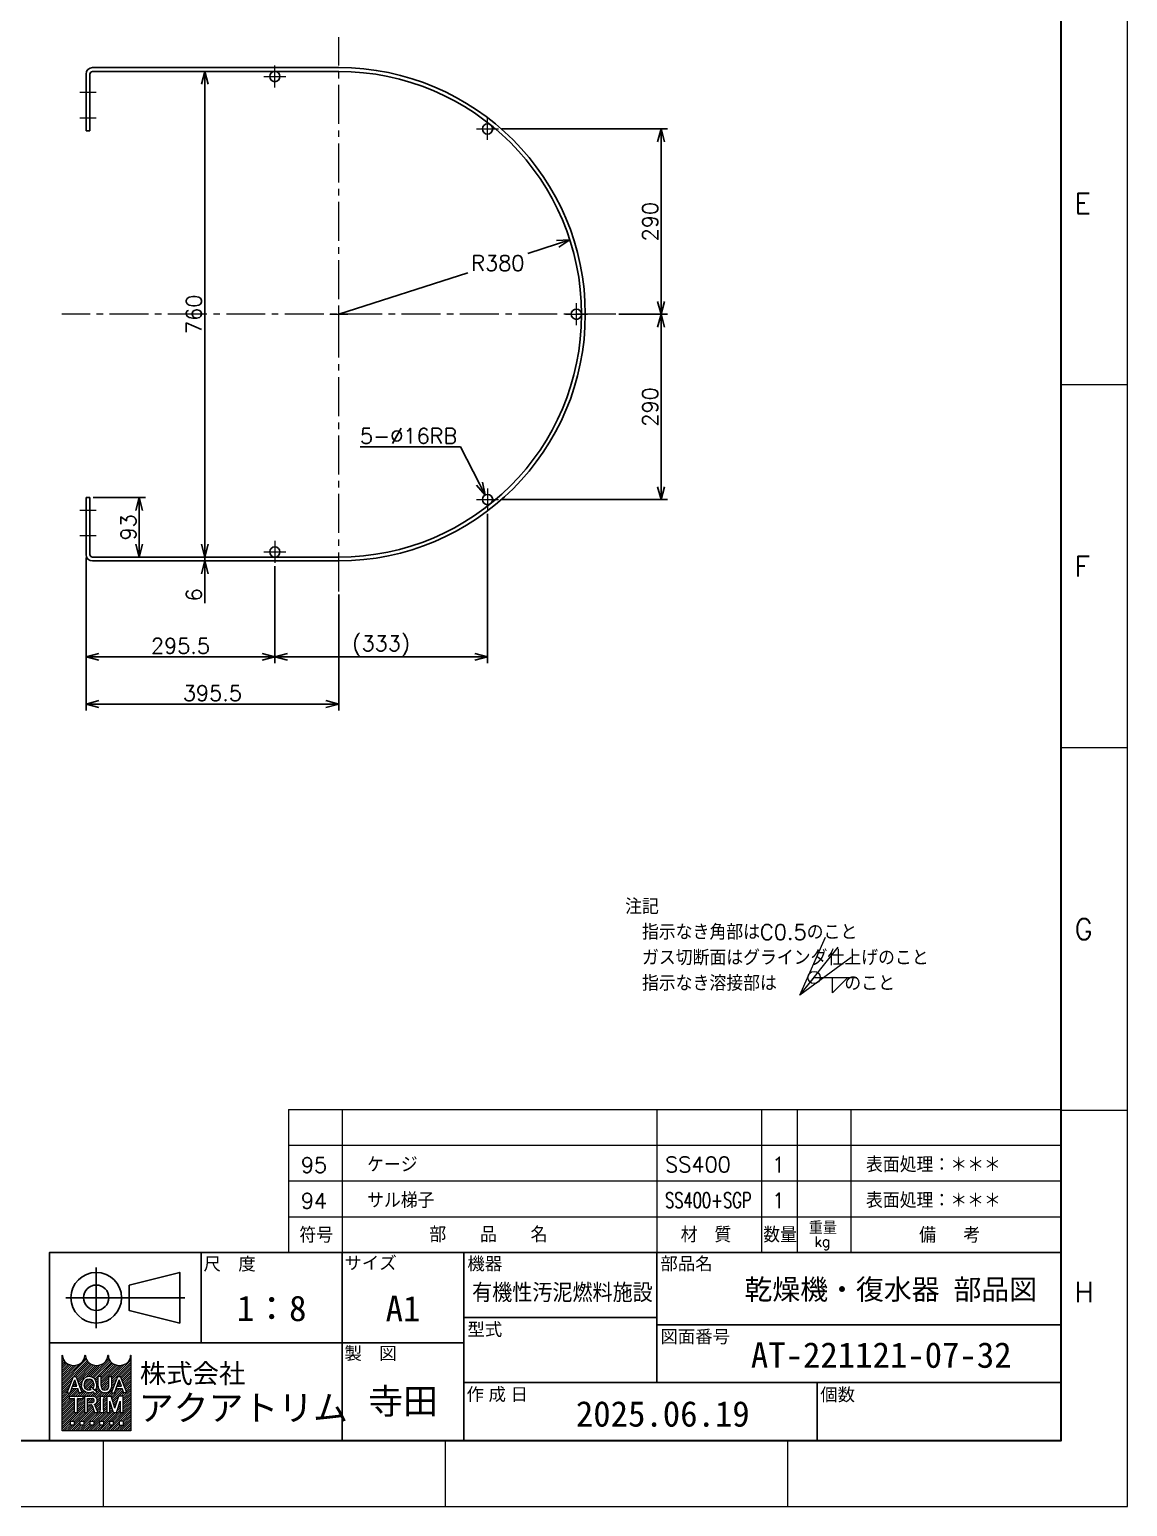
# Model space of a CAD drawing. Header units: millimetres. Extents: x 0 to 6626, y -38 to 4663.
# Drawn here: x 4907 to 6626, y 0 to 2311 of the extents above; entities that cross this region are included whole.
import ezdxf
from ezdxf.enums import TextEntityAlignment as Align

# ---------------------------------------------------------------- set-up
doc = ezdxf.new("R2010")
doc.units = ezdxf.units.MM
doc.header["$LTSCALE"] = 3.2
doc.header["$PDMODE"] = 99
doc.header["$PDSIZE"] = 1
doc.linetypes.add('CENTER2', pattern=[28.574999999999996, 19.05, -3.174999999999999, 3.174999999999999, -3.174999999999999])
for name, color, linetype, lineweight in [('05_CENTER', 4, 'CENTER2', 13), ('07_TEXT', 3, 'Continuous', 13), ('08_DIM', 3, 'Continuous', 13), ('90_FRAME', 5, 'Continuous', 35)]:
    doc.layers.add(name, color=color, linetype=linetype, lineweight=lineweight)
doc.layers.add('10_DRAFT', color=8, linetype='Continuous', lineweight=0, plot=False)
doc.layers.add('91_BLANK', color=5, linetype='Continuous', lineweight=0, plot=False)
doc.styles.add('KSS_TXT', font='txt.shx', dxfattribs={"bigfont": 'extfont2.shx'})
doc.styles.add('MS_G', font='MS Gothic.ttf')
doc.styles.get("Standard").update_dxf_attribs({"font": 'txt.shx', "bigfont": 'extfont2.shx'})
doc.styles.add('表題用', font='MS PGothic.ttf')
doc.dimstyles.new('KSS_DIM', dxfattribs={"dimscale": 8, "dimtxt": 3, "dimasz": 2.5, "dimexe": 1.25, "dimexo": 0.625, "dimtad": 1, "dimdsep": 46, "dimtxsty": 'KSS_TXT', "dimblk": 'OPEN30', "dimcen": 0, "dimazin": 2, "dimtfac": 0.75, "dimtmove": 0, "dimatfit": 3, "dimldrblk": 'OPEN30', "dimfxl": 1.25, "dimtolj": 1, "dimarcsym": 0})
doc.dimstyles.new('KSS_DIM$3', dxfattribs={"dimscale": 8, "dimtxt": 3, "dimasz": 2.5, "dimexe": 1.25, "dimexo": 0.625, "dimtad": 1, "dimtih": 1, "dimtoh": 1, "dimdsep": 46, "dimtxsty": 'KSS_TXT', "dimblk": 'OPEN30', "dimcen": 0, "dimazin": 2, "dimtfac": 0.75, "dimtofl": 0, "dimtmove": 0, "dimatfit": 3, "dimldrblk": 'OPEN30', "dimfxl": 1.25, "dimtolj": 1, "dimarcsym": 0})
doc.dimstyles.new('KSS_DIM$4', dxfattribs={"dimscale": 8, "dimtxt": 3, "dimasz": 2.5, "dimexe": 1.25, "dimexo": 0.625, "dimtad": 1, "dimtih": 1, "dimtoh": 1, "dimdsep": 46, "dimtxsty": 'KSS_TXT', "dimblk": 'OPEN30', "dimcen": 0, "dimse1": 1, "dimazin": 2, "dimtfac": 0.75, "dimtofl": 0, "dimtmove": 0, "dimatfit": 3, "dimldrblk": 'OPEN30', "dimfxl": 1.25, "dimtolj": 1, "dimarcsym": 0})

# ---------------------------------------------------------------- blocks, each defined once
blk = doc.blocks.new('Weld-line')
blk.add_line((0, 0), (1, 0))
blk = doc.blocks.new('Weld10-s5')
blk.add_circle((0, 0), 2)
blk = doc.blocks.new('Weld10-a1')
for p, q in [((5, 0), (0, 5)), ((0, 5), (0, 0)), ((0, 0), (5, 0))]:
    blk.add_line(p, q)
at = {"width": 0.9}
blk.add_attdef('S', text='', height=2.799999999999999, dxfattribs=at).set_placement((-2, 1), align=Align.RIGHT)
blk.add_attdef('L', (8, 1), '', height=2.799999999999999, dxfattribs=at)
blk = doc.blocks.new('_Open30')
at = {"color": 0, "linetype": 'ByBlock', "lineweight": -2}
for p, q in [((-1, 0.26794919), (0, 0)), ((0, 0), (-1, -0.26794919)), ((0, 0), (-1, 0))]:
    blk.add_line(p, q, dxfattribs=at)
blk = doc.blocks.new('*D173')
at = {"layer": '08_DIM', "color": 0, "lineweight": -2, "transparency": 16777216}
for p, q in [((5006.347123307996, 1578.807057914247), (5088.46296982552, 1578.807057914247)), ((5078.462969825519, 1505.807057913381), (5078.462969825519, 1558.807057914247)), ((5010.347123307997, 1485.807057913381), (5088.46296982552, 1485.807057913381))]:
    blk.add_line(p, q, dxfattribs=at)
at = {"layer": 'Defpoints', "color": 0, "transparency": 16777216}
for p in [(5001.347123307996, 1578.807057914247), (5078.462969825519, 1578.807057914247), (5005.347123307996, 1485.807057913381)]:
    blk.add_point(p, dxfattribs=at)
at = {"layer": '08_DIM', "color": 0, "lineweight": -2, "transparency": 16777216, "xscale": 20, "yscale": 20, "zscale": 20}
for p, rotation in [((5078.462969825519, 1578.807057914247), 90), ((5078.462969825519, 1485.807057913381), 270)]:
    blk.add_blockref('_Open30', p, dxfattribs=dict(at, rotation=rotation))
at = {"layer": '08_DIM', "color": 0, "transparency": 16777216, "insert": (5061.46296982552, 1532.307057913815), "char_height": 24, "attachment_point": 5, "rotation": 90, "style": 'KSS_TXT'}
blk.add_mtext('\\A1;93', dxfattribs=at)
blk = doc.blocks.new('*D174')
at = {"layer": '08_DIM', "color": 0, "lineweight": -2, "transparency": 16777216}
for p, q in [((5181.178336367779, 1505.807057913381), (5181.178336367779, 1525.807057913381)), ((5193.097038122998, 1485.807057913381), (5171.178336367779, 1485.807057913381)), ((5193.097038123231, 1479.807057913381), (5171.178336367779, 1479.807057913381)), ((5181.178336367779, 1485.807057913381), (5181.178336367779, 1479.807057913381)), ((5181.178336367779, 1459.807057913381), (5181.178336367779, 1413.807057913381))]:
    blk.add_line(p, q, dxfattribs=at)
at = {"layer": 'Defpoints', "color": 0, "transparency": 16777216}
for p in [(5181.178336367779, 1479.807057913381), (5198.097038122998, 1485.807057913381), (5198.097038123231, 1479.807057913381)]:
    blk.add_point(p, dxfattribs=at)
at = {"layer": '08_DIM', "color": 0, "lineweight": -2, "transparency": 16777216, "xscale": 20, "yscale": 20, "zscale": 20}
for p, rotation in [((5181.178336367779, 1485.807057913381), 270), ((5181.178336367779, 1479.807057913381), 90)]:
    blk.add_blockref('_Open30', p, dxfattribs=dict(at, rotation=rotation))
at = {"layer": '08_DIM', "color": 0, "transparency": 16777216, "insert": (5164.178336367779, 1426.807057913382), "char_height": 24, "attachment_point": 5, "rotation": 90, "style": 'KSS_TXT'}
blk.add_mtext('\\A1;6', dxfattribs=at)
blk = doc.blocks.new('*D175')
at = {"layer": '08_DIM', "color": 0, "lineweight": -2, "transparency": 16777216}
for p, q in [((5193.097038122998, 2245.807057910028), (5171.178336367779, 2245.807057910028)), ((5181.178336367779, 2225.807057910028), (5181.178336367778, 1505.807057908274)), ((5193.097038122998, 1485.807057908274), (5171.178336367778, 1485.807057908274))]:
    blk.add_line(p, q, dxfattribs=at)
at = {"layer": 'Defpoints', "color": 0, "transparency": 16777216}
for p in [(5198.097038122998, 2245.807057910028), (5181.178336367778, 1485.807057908274), (5198.097038122998, 1485.807057908274)]:
    blk.add_point(p, dxfattribs=at)
at = {"layer": '08_DIM', "color": 0, "lineweight": -2, "transparency": 16777216, "xscale": 20, "yscale": 20, "zscale": 20}
for p, rotation in [((5181.178336367779, 2245.807057910028), 90), ((5181.178336367778, 1485.807057908274), 270)]:
    blk.add_blockref('_Open30', p, dxfattribs=dict(at, rotation=rotation))
at = {"layer": '08_DIM', "color": 0, "transparency": 16777216, "insert": (5164.178336367778, 1865.807057909152), "char_height": 24, "attachment_point": 5, "rotation": 90, "style": 'KSS_TXT'}
blk.add_mtext('\\A1;760', dxfattribs=at)
blk = doc.blocks.new('*D176')
at = {"layer": '08_DIM', "color": 0, "lineweight": -2, "transparency": 16777216}
for p, q in [((4995.347123308462, 1484.807057913381), (4995.347123308462, 1319.80116197511)), ((5290.846952937912, 1471.56836140696), (5290.846952937912, 1319.80116197511)), ((5270.846952937913, 1329.80116197511), (5015.347123308462, 1329.80116197511))]:
    blk.add_line(p, q, dxfattribs=at)
at = {"layer": 'Defpoints', "color": 0, "transparency": 16777216}
for p in [(4995.347123308462, 1489.807057913381), (5290.846952937912, 1476.56836140696), (4995.347123308462, 1329.80116197511)]:
    blk.add_point(p, dxfattribs=at)
at = {"layer": '08_DIM', "color": 0, "lineweight": -2, "transparency": 16777216, "xscale": 20, "yscale": 20, "zscale": 20, "rotation": 180}
blk.add_blockref('_Open30', (4995.347123308462, 1329.80116197511), dxfattribs=at)
at = {"layer": '08_DIM', "color": 0, "lineweight": -2, "transparency": 16777216, "xscale": 20, "yscale": 20, "zscale": 20}
blk.add_blockref('_Open30', (5290.846952937912, 1329.80116197511), dxfattribs=at)
at = {"layer": '08_DIM', "color": 0, "transparency": 16777216, "insert": (5143.097038123187, 1346.801161975111), "char_height": 24, "attachment_point": 5, "style": 'KSS_TXT'}
blk.add_mtext('\\A1;295.5', dxfattribs=at)
blk = doc.blocks.new('*D177')
at = {"layer": '08_DIM', "color": 0, "lineweight": -2, "transparency": 16777216}
for p, q in [((5623.836223078355, 1553.568361405323), (5623.836223078355, 1319.80116197511)), ((5290.846952937912, 1471.56836140696), (5290.846952937912, 1319.80116197511)), ((5310.846952937913, 1329.80116197511), (5603.836223078355, 1329.80116197511))]:
    blk.add_line(p, q, dxfattribs=at)
at = {"layer": 'Defpoints', "color": 0, "transparency": 16777216}
for p in [(5623.836223078355, 1558.568361405322), (5290.846952937912, 1476.56836140696), (5623.836223078355, 1329.80116197511)]:
    blk.add_point(p, dxfattribs=at)
at = {"layer": '08_DIM', "color": 0, "lineweight": -2, "transparency": 16777216, "xscale": 20, "yscale": 20, "zscale": 20, "rotation": 180}
blk.add_blockref('_Open30', (5290.846952937912, 1329.80116197511), dxfattribs=at)
at = {"layer": '08_DIM', "color": 0, "lineweight": -2, "transparency": 16777216, "xscale": 20, "yscale": 20, "zscale": 20}
blk.add_blockref('_Open30', (5623.836223078355, 1329.80116197511), dxfattribs=at)
at = {"layer": '08_DIM', "color": 0, "transparency": 16777216, "insert": (5457.341588008134, 1346.801161975111), "char_height": 24, "attachment_point": 5, "style": 'KSS_TXT'}
blk.add_mtext('\\A1;(333)', dxfattribs=at)
blk = doc.blocks.new('*D178')
at = {"layer": '08_DIM', "color": 0, "lineweight": -2, "transparency": 16777216}
for p, q in [((5646.074919587338, 2155.807057909104), (5905.440080885449, 2155.807057909104)), ((5895.440080885448, 1885.807057911705), (5895.440080885449, 2135.807057909104)), ((5829.46387450731, 1865.807057911705), (5905.440080885448, 1865.807057911705))]:
    blk.add_line(p, q, dxfattribs=at)
at = {"layer": 'Defpoints', "color": 0, "transparency": 16777216}
for p in [(5641.074919587338, 2155.807057909104), (5895.440080885449, 2155.807057909104), (5824.463874507309, 1865.807057911705)]:
    blk.add_point(p, dxfattribs=at)
at = {"layer": '08_DIM', "color": 0, "lineweight": -2, "transparency": 16777216, "xscale": 20, "yscale": 20, "zscale": 20}
for p, rotation in [((5895.440080885449, 2155.807057909104), 90), ((5895.440080885448, 1865.807057911705), 270)]:
    blk.add_blockref('_Open30', p, dxfattribs=dict(at, rotation=rotation))
at = {"layer": '08_DIM', "color": 0, "transparency": 16777216, "insert": (5878.440080885448, 2010.807057910406), "char_height": 24, "attachment_point": 5, "rotation": 90, "style": 'KSS_TXT'}
blk.add_mtext('\\A1;290', dxfattribs=at)
blk = doc.blocks.new('*D179')
at = {"layer": '08_DIM', "color": 0, "lineweight": -2, "transparency": 16777216}
for p, q in [((5829.46387450731, 1865.807057911705), (5905.440080885448, 1865.807057911705)), ((5895.440080885448, 1845.807057911705), (5895.440080885448, 1595.807057909104)), ((5646.074919585046, 1575.807057909104), (5905.440080885448, 1575.807057909104))]:
    blk.add_line(p, q, dxfattribs=at)
at = {"layer": 'Defpoints', "color": 0, "transparency": 16777216}
for p in [(5824.463874507309, 1865.807057911705), (5641.074919585046, 1575.807057909104), (5895.440080885448, 1575.807057909104)]:
    blk.add_point(p, dxfattribs=at)
at = {"layer": '08_DIM', "color": 0, "lineweight": -2, "transparency": 16777216, "xscale": 20, "yscale": 20, "zscale": 20}
for p, rotation in [((5895.440080885448, 1865.807057911705), 90), ((5895.440080885448, 1575.807057909104), 270)]:
    blk.add_blockref('_Open30', p, dxfattribs=dict(at, rotation=rotation))
at = {"layer": '08_DIM', "color": 0, "transparency": 16777216, "insert": (5878.440080885448, 1720.807057910405), "char_height": 24, "attachment_point": 5, "rotation": 90, "style": 'KSS_TXT'}
blk.add_mtext('\\A1;290', dxfattribs=at)
blk = doc.blocks.new('*D180')
at = {"layer": '08_DIM', "color": 0, "lineweight": -2, "transparency": 16777216}
for p, q in [((4995.347123308462, 1484.807057908282), (4995.347123308462, 1245.803705233073)), ((5390.846952935294, 1427.190136339224), (5390.846952935294, 1245.803705233073)), ((5370.846952935295, 1255.803705233073), (5015.347123308462, 1255.803705233073))]:
    blk.add_line(p, q, dxfattribs=at)
at = {"layer": 'Defpoints', "color": 0, "transparency": 16777216}
for p in [(4995.347123308462, 1489.807057908282), (5390.846952935294, 1432.190136339224), (4995.347123308462, 1255.803705233073)]:
    blk.add_point(p, dxfattribs=at)
at = {"layer": '08_DIM', "color": 0, "lineweight": -2, "transparency": 16777216, "xscale": 20, "yscale": 20, "zscale": 20, "rotation": 180}
blk.add_blockref('_Open30', (4995.347123308462, 1255.803705233073), dxfattribs=at)
at = {"layer": '08_DIM', "color": 0, "lineweight": -2, "transparency": 16777216, "xscale": 20, "yscale": 20, "zscale": 20}
blk.add_blockref('_Open30', (5390.846952935294, 1255.803705233073), dxfattribs=at)
at = {"layer": '08_DIM', "color": 0, "transparency": 16777216, "insert": (5193.097038121878, 1272.803705233073), "char_height": 24, "attachment_point": 5, "style": 'KSS_TXT'}
blk.add_mtext('\\A1;395.5', dxfattribs=at)
blk = doc.blocks.new('*D181')
at = {"layer": '08_DIM', "color": 0, "lineweight": -2, "transparency": 16777216}
for p, q in [((5733.550014312842, 1976.055013556889), (5686.974876381494, 1961.071739931314)), ((5390.846952938012, 1865.807057910032), (5592.974876381495, 1930.831835481001))]:
    blk.add_line(p, q, dxfattribs=at)
at = {"layer": 'Defpoints', "color": 0, "transparency": 16777216}
for p in [(5752.589073278111, 1982.179899981715), (5390.846952938012, 1865.807057910032)]:
    blk.add_point(p, dxfattribs=at)
at = {"layer": '08_DIM', "color": 0, "lineweight": -2, "transparency": 16777216, "xscale": 20, "yscale": 20, "zscale": 20, "rotation": 17.83304091852981}
blk.add_blockref('_Open30', (5752.589073278111, 1982.179899981715), dxfattribs=at)
at = {"layer": '08_DIM', "color": 0, "transparency": 16777216, "insert": (5639.974876381495, 1945.951787706158), "char_height": 24, "attachment_point": 5, "style": 'KSS_TXT'}
blk.add_mtext('\\A1;R380', dxfattribs=at)
blk = doc.blocks.new('*D182')
at = {"layer": '08_DIM', "color": 0, "lineweight": -2, "transparency": 16777216}
for p, q in [((5424.270268172153, 1658.392054901478), (5581.270268172152, 1658.392054901479)), ((5581.270268172152, 1658.392054901479), (5611.008159083137, 1600.69562504874))]:
    blk.add_line(p, q, dxfattribs=at)
at = {"layer": 'Defpoints', "color": 0, "transparency": 16777216}
for p in [(5620.171061936915, 1582.918077093743), (5627.501384219939, 1568.696038729746)]:
    blk.add_point(p, dxfattribs=at)
at = {"layer": '08_DIM', "color": 0, "lineweight": -2, "transparency": 16777216, "xscale": 20, "yscale": 20, "zscale": 20, "rotation": 297.2674815712608}
blk.add_blockref('_Open30', (5620.171061936915, 1582.918077093743), dxfattribs=at)
at = {"layer": '08_DIM', "color": 0, "transparency": 16777216, "insert": (5500.270268172153, 1675.392054901479), "char_height": 24, "attachment_point": 5, "style": 'KSS_TXT'}
blk.add_mtext('\\A1;5-%%C16RB', dxfattribs=at)
blk = doc.blocks.new('Jis_w20130906110600')
blk.add_blockref('Weld10-s5', (0, 0))
at = {"xscale": -1, "rotation": 180}
blk.add_blockref('Weld10-a1', (6, 0), dxfattribs=at)
at = {"layer": '08_DIM', "xscale": 14, "yscale": 14, "zscale": 14}
blk.add_blockref('Weld-line', (0, 0), dxfattribs=at)
at = {"style": 'KSS_TXT', "flags": 1}
blk.add_attdef('JISINFO', (0, 0), '', height=3, dxfattribs=at)
at = {"layer": '08_DIM'}
blk.add_leader([(-4.630805428080293, -5.765361229938434), (0, 0)], dimstyle='KSS_DIM', dxfattribs=at)

msp = doc.modelspace()

# ---------------------------------------------------------------- hatches: boundary and pattern name
at = {"layer": '90_FRAME', "lineweight": 5}
h = msp.add_hatch(dxfattribs=at)
h.set_pattern_fill('_USER', color=4, scale=2.399999999999999, angle=45, pattern_type=0)
h.set_pattern_definition([(45, (5.6653673255e-06, 7.887267657e-07), (-1.697056274847713, 1.697056274847714), [])])
edge = h.paths.add_edge_path()
edge.add_arc((5065.568023936254, 236.0886059649408), 0.5123178719979303, 90, 180)
edge.add_ellipse((5047.636898416326, 236.0886059649408), major_axis=(-17.41880764792963, 0), ratio=0.8823529411764706, start_angle=360, end_angle=540, ccw=False)
edge.add_arc((5029.705772896399, 236.0886059649408), 0.5123178719979303, 3.187317984128254, 180.000000000026)
edge.add_ellipse((5011.77464737647, 236.0886059649408), major_axis=(-17.41880764792963, 0), ratio=0.8823529411764706, start_angle=360, end_angle=540, ccw=False)
edge.add_arc((4993.843521856542, 236.0886059649408), 0.5123178719979303, 3.187317984128254, 180)
edge.add_ellipse((4975.912396336614, 236.0886059649408), major_axis=(-17.41880764792963, 0), ratio=0.8823529411764706, start_angle=360, end_angle=540, ccw=False)
edge.add_arc((4957.981270816685, 236.0886059649408), 0.5123178719979304, 3.187317984128254, 90)
edge.add_line((4957.981270816685, 236.6009238369431), (4957.981270816685, 118.2554954054201))
edge.add_line((4957.981270816685, 118.2554954054164), (5065.568023936251, 118.2554954054164))
edge.add_line((5065.568023936254, 118.2554954054164), (5065.568023936254, 236.6009238369358))
h.paths.add_polyline_path([(4975.329758351456, 203.395439937957), (4979.577493098003, 203.395439937957), (4989.236936780681, 177.9025026273364), (4989.236936780681, 177.7795463380596), (4984.638262630498, 177.7795463380596), (4982.233537664054, 184.5327951768802), (4972.776177359802, 184.5327951768802), (4974.16263229621, 188.4264110040628), (4980.847082727653, 188.4264110040628), (4977.45362572473, 197.9563405737342), (4970.268988818969, 177.7795463380596), (4965.670314668779, 177.7795463380596), (4965.670314668779, 177.9025026273364)], flags=16)
edge = h.paths.add_edge_path(flags=16)
edge.add_ellipse((4999.92767778557, 192.1244467540007), major_axis=(-11.7833110559524, 0), ratio=0.9565217391304345, start_angle=180, end_angle=360, ccw=False)
edge.add_line((5011.710988841521, 192.1244467540007), (5011.710988841521, 189.0505395220123))
edge.add_ellipse((4999.92767778557, 189.0505395220123), major_axis=(-11.7833110559524, 0), ratio=0.9565217391304345, start_angle=143.332649630321, end_angle=180, ccw=False)
edge.add_line((5009.226364884291, 182.1277510067073), (5005.924914925562, 184.8481826137565))
edge.add_ellipse((4999.92767778557, 189.3519775372431), major_axis=(7.513582375167919, 0), ratio=0.9950358206786509, start_angle=-36.90575420383822, end_angle=0)
edge.add_line((5007.441250728551, 189.3516873027536), (5007.441250728551, 191.8230087387699))
edge.add_ellipse((4999.92767778557, 191.8230087387699), major_axis=(7.51357294298162, 0), ratio=0.9947182625257321, start_angle=360, end_angle=540)
edge.add_line((4992.414104842588, 191.8230087387699), (4992.414104842588, 189.351714054507))
edge.add_ellipse((4999.92767778557, 189.3519775372431), major_axis=(7.513582375167919, 0), ratio=0.9950358206786509, start_angle=-180, end_angle=-65.65102224368972)
edge.add_line((5003.012697294987, 182.5349599892895), (5000.920788286336, 184.5708883643699))
edge.add_line((5000.920788286332, 184.5708883643663), (5003.190078667561, 186.9805587053622))
edge.add_line((5003.190078667561, 186.9805587053658), (5012.678526539329, 179.1619717769379))
edge.add_line((5012.678526539326, 179.1619717769342), (5009.713474405383, 176.013499353229))
edge.add_line((5009.713474405391, 176.0134993532326), (5006.151571724257, 179.4800835630583))
edge.add_ellipse((4999.92767778557, 189.0505395220123), major_axis=(-11.7833110559524, 0), ratio=0.9565217391304345, start_angle=0, end_angle=123.03690204376659, ccw=False)
edge.add_line((4988.144366729618, 189.0505395220123), (4988.144366729618, 192.1244467540007))
h.paths.add_polyline_path([(4989.998866354405, 172.6563676180801), (4989.998866354405, 169.070142514093), (4982.314098274436, 169.070142514093, 0.4142135623730951), (4981.801780402435, 168.5578246420943), (4981.801780402435, 147.0404740181827), (4977.190919554456, 147.0404740181827), (4977.190919554456, 168.5578246420943, 0.4142135623730951), (4976.678601682461, 169.070142514093), (4968.993833602493, 169.070142514093), (4968.993833602493, 172.6563676180801)], flags=16)
edge = h.paths.add_edge_path(flags=16)
edge.add_line((4992.918994985665, 172.6563676180801), (5004.702306041616, 172.6563676180801))
edge.add_ellipse((5004.702306041609, 165.9178919306785), major_axis=(-8.269891751758061, 1.5e-15), ratio=0.8148203011203055, start_angle=115.67070175402901, end_angle=270, ccw=False)
edge.add_arc((5005.970515313194, 156.7857807341995), 3.349636067421784, 22.272952259934925, 58.5531130129101, ccw=False)
edge.add_line((5009.070230833042, 158.0553576244081), (5013.484515665364, 147.2454011669822))
edge.add_line((5013.484515665368, 147.2454011669822), (5013.484515665368, 147.0404740181827))
edge.add_line((5013.484515665368, 147.0404740181827), (5008.51503230699, 147.0404740181827))
edge.add_line((5008.51503230699, 147.0404740181827), (5004.61530183233, 157.895436968726))
edge.add_arc((5002.714291190713, 157.1301447552894), 2.04927148799174, 21.92829786654814, 90)
edge.add_line((5002.714291190713, 159.1794162432768), (4997.68355119524, 159.1794162432768))
edge.add_line((4997.683551195237, 159.1794162432768), (4997.683551195237, 162.7656413472639))
edge.add_line((4997.683551195237, 162.7656413472639), (5005.317087488005, 162.7656413472639))
edge.add_arc((5005.20717057889, 165.9178919306785), 3.154166366497844, 271.9970571044072, 448.0029428955928)
edge.add_line((5005.317087488015, 169.070142514093), (4997.529855833646, 169.070142514093))
edge.add_line((4997.529855833643, 169.070142514093), (4997.529855833643, 147.0404740181827))
edge.add_line((4997.529855833643, 147.0404740181827), (4992.918994985662, 147.0404740181827))
edge.add_line((4992.918994985665, 147.0404740181827), (4992.918994985665, 172.6563676180801))
h.paths.add_polyline_path([(5014.07923152067, 203.395439937957), (5018.690092368654, 203.395439937957), (5018.690092368654, 189.0505395220123, 0.175030561155744), (5020.724131642578, 183.1794622008844, 0.2571496110314638), (5028.951682022684, 183.1794622008844, 0.1750305611562702), (5030.985721296601, 189.0505395220305), (5030.985721296601, 203.395439937957), (5035.596582144585, 203.395439937957), (5035.596582144585, 188.1237443572743, -0.3793912406243967), (5025.606383640624, 177.7795463380596), (5024.069430024624, 177.7795463380596, -0.3793912406243716), (5014.07923152067, 188.1237443572743)], flags=16)
h.paths.add_polyline_path([(5017.36966757311, 172.6563676180801), (5023.005164165092, 172.6563676180801), (5023.005164165092, 169.070142514093, 0.4142135623730951), (5022.492846293097, 168.5578246420943), (5022.492846293097, 151.1390169941648, 0.4142135623730951), (5023.005164165092, 150.6266991221698), (5023.005164165092, 147.0404740181827), (5017.36966757311, 147.0404740181827), (5017.36966757311, 150.6266991221698, 0.4142135623730951), (5017.881985445113, 151.1390169941648), (5017.881985445113, 168.5578246420943, 0.4142135623730951), (5017.36966757311, 169.070142514093)], flags=16)
h.paths.add_polyline_path([(5027.621017262987, 172.6563676180801), (5034.311678292469, 172.6563676180801), (5040.428964062935, 154.0519485923566), (5046.546249833401, 172.6563676180801), (5053.24115667102, 172.6563676180801), (5053.24115667102, 147.0404740181827), (5048.630295823044, 147.0404740181827), (5048.630295823044, 164.9715995381109), (5042.734394486927, 147.0404740181827), (5038.12353363895, 147.0404740181827), (5032.227632302826, 164.9715995381109), (5032.23187811097, 147.0404740181827), (5027.621017262987, 147.0404740181827)], flags=16)
h.paths.add_polyline_path([(5044.996437398935, 203.395439937957), (5049.244172145481, 203.395439937957), (5058.903615828159, 177.9025026273364), (5058.903615828159, 177.7795463380596), (5054.304941677968, 177.7795463380596), (5051.900216711532, 184.5327951768802), (5042.44285640728, 184.5327951768802), (5043.829311343681, 188.4264110040628), (5050.513761775131, 188.4264110040628), (5047.120304772207, 197.9563405737342), (5039.93566786644, 177.7795463380596), (5035.336993716249, 177.7795463380596), (5035.336993716249, 177.9025026273364)], flags=16)
h.paths.add_polyline_path([(4970.276899744639, 133.6250315653549), (4976.424714208609, 133.6250315653549), (4976.424714208609, 127.4772171013817), (4970.276899744639, 127.4772171013817)], flags=16)
h.paths.add_polyline_path([(4985.646435904578, 133.6250315653549), (4991.794250368547, 133.6250315653549), (4991.794250368547, 127.4772171013817), (4985.646435904578, 127.4772171013817)], flags=16)
h.paths.add_polyline_path([(5001.015972064516, 133.6250315653549), (5007.163786528486, 133.6250315653549), (5007.163786528486, 127.4772171013817), (5001.015972064516, 127.4772171013817)], flags=16)
h.paths.add_polyline_path([(5016.385508224455, 133.6250315653549), (5022.533322688424, 133.6250315653549), (5022.533322688424, 127.4772171013817), (5016.385508224455, 127.4772171013817)], flags=16)
h.paths.add_polyline_path([(5031.755044384393, 133.6250315653549), (5037.902858848362, 133.6250315653549), (5037.902858848362, 127.4772171013817), (5031.755044384393, 127.4772171013817)], flags=16)
h.paths.add_polyline_path([(5047.124580544331, 133.6250315653549), (5053.272395008301, 133.6250315653549), (5053.272395008301, 127.4772171013817), (5047.124580544331, 127.4772171013817)], flags=16)

# ---------------------------------------------------------------- linework, layer by layer
for p, q in [((5390.846952938, 2251.807057910028), (5005.347123308462, 2251.807057910028)), ((5390.846952938, 2245.807057910028), (5005.347123307996, 2245.807057910028)), ((4995.347123308462, 2241.807057910028), (4995.347123308462, 2152.807057909162)), ((5001.347123307996, 2152.807057909162), (5001.347123307996, 2241.807057910028)), ((4995.347123308462, 2152.807057909162), (5001.347123307996, 2152.807057909162)), ((4995.347123308462, 1489.807057908282), (4995.347123308462, 1578.807057909148)), ((4995.347123308462, 1578.807057909148), (5001.347123307996, 1578.807057909148)), ((5001.347123307996, 1578.807057909148), (5001.347123307996, 1489.807057908274)), ((5390.846952938, 1485.807057908274), (5005.347123307996, 1485.807057908274)), ((5390.846952938, 1479.807057908281), (5005.347123308462, 1479.807057908281))]:
    msp.add_line(p, q)
for centre in [(5290.846952937986, 2237.807057910028), (5623.836223078427, 2155.807057911665), (5762.846952938, 1865.807057911607), (5623.836223076136, 1575.807057906543), (5290.846952937986, 1493.807057908216)]:
    msp.add_circle(centre, 8)
for centre, radius, start, end in [((5005.347123308462, 2241.807057910028), 10, 90, 180), ((5005.347123307996, 2241.807057910028), 4, 90, 180), ((5390.846952938, 1865.807057910028), 386, 270, 90), ((5390.846952938, 1865.807057910028), 380.0000000000017, 270, 90), ((5005.347123308462, 1489.807057908282), 10, 180, 270), ((5005.347123307996, 1489.807057908274), 4, 180, 270)]:
    msp.add_arc(centre, radius, start, end)
at = {"layer": '05_CENTER'}
for p, q in [((5390.846952935294, 1432.190136339224), (5390.846952935294, 2299.423979484185)), ((5290.846952937912, 2220.568361398484), (5290.846952937912, 2255.04575441645)), ((5273.608256428929, 2237.807057907467), (5308.085649446895, 2237.807057907467)), ((5011.226721812263, 2212.807057908297), (4985.558118349529, 2212.807057908297)), ((5011.226721812263, 2172.807057908296), (4985.558118349529, 2172.807057908296)), ((5623.836223078355, 2138.568361400121), (5623.836223078355, 2173.045754418087)), ((5606.597526569372, 2155.807057909104), (5641.074919587338, 2155.807057909104)), ((5762.846952937927, 1848.568361400063), (5762.846952937927, 1883.045754418029)), ((5824.463874507309, 1865.807057911705), (4957.23003136235, 1865.807057911705)), ((5745.608256428944, 1865.807057909046), (5780.08564944691, 1865.807057909046)), ((5606.597526567081, 1575.807057909104), (5641.074919585046, 1575.807057909104)), ((5623.836223076063, 1593.045754418087), (5623.836223076063, 1558.568361400121)), ((5011.226721812263, 1558.807057910006), (4985.558118349529, 1558.807057910006)), ((5011.226721812263, 1518.807057910006), (4985.558118349529, 1518.807057910006)), ((5290.846952937905, 1511.045754419767), (5290.846952937905, 1476.568361401802)), ((5273.608256428922, 1493.807057910785), (5308.085649446888, 1493.807057910785))]:
    msp.add_line(p, q, dxfattribs=at)
at = {"layer": '10_DRAFT'}
for p, q in [((5390.846952937927, 1851.821120144978), (5390.846952937927, 1879.792995673273)), ((5376.861015173838, 1865.807057909126), (5404.832890702134, 1865.807057909126))]:
    msp.add_line(p, q, dxfattribs=at)
at = {"layer": '90_FRAME', "color": 4, "lineweight": 13}
for p, q in [((6625.606879196374, 1755.469644898805), (6521.911450625367, 1755.469644898805)), ((6625.606879196374, 1187.491893901101), (6521.911450625367, 1187.491893901101)), ((5312.139986346002, 621.4032430299383), (6521.911404412901, 621.4032430299383)), ((5312.14003255847, 621.4032430299383), (5312.140032558468, 397.4032490469316)), ((5396.140022058482, 621.4032430299383), (5396.140022058482, 397.4032490469315)), ((5888.863798080709, 621.4032430299383), (5888.863798080709, 397.4032490469315)), ((6052.416707996563, 621.4032430299383), (6052.416707996592, 397.4032490469315)), ((6108.416700996565, 621.4032430299383), (6108.416700996598, 397.4032490469315)), ((6192.416690496584, 621.4032430299383), (6192.416690496584, 397.4032490469315)), ((6625.606879196374, 619.5141429033982), (6521.911450625367, 619.5141429033982)), ((5312.139986346002, 565.4032400396696), (6521.911404412901, 565.4032400396696)), ((5312.139986346002, 509.4032430299382), (6521.911404412901, 509.4032430299382)), ((5312.139986346002, 453.4032430299382), (6521.911404412901, 453.4032430299382)), ((5022.741056342433, -1.126752522e-07), (5022.741056342433, 103.2318204766914)), ((5558.208296340275, -1.126752522e-07), (5558.208296340275, 103.2318204766914)), ((6093.675536338114, -1.126752522e-07), (6093.675536338114, 103.2318204766914))]:
    msp.add_line(p, q, dxfattribs=at)
at = {"layer": '90_FRAME', "color": 0, "lineweight": 25}
for p, q in [((5175.511450630801, 255.9746776189265), (5175.511450630801, 397.4032490469315)), ((5396.140022058482, 103.2318204766914), (5396.140022058482, 397.4032490469315)), ((5586.768593486165, 103.2318204766914), (5586.768593486165, 397.4032490469315)), ((5888.863798080709, 397.4032490469315), (5888.863798080709, 193.7461061906094)), ((5011.171450631467, 279.168963333125), (5011.171450631467, 374.2089633327403)), ((4963.651450631658, 326.6889633329254), (5149.771450630905, 326.6889633329254)), ((5586.768593486165, 295.5746776187723), (5888.863798080709, 295.5746776187723)), ((5888.863798080709, 284.2603919045275), (6521.911450625367, 284.2603919045275)), ((5586.768593486165, 255.9746776189265), (4937.911450631762, 255.9746776189265)), ((5586.768593486165, 193.7461061906094), (6521.911450625367, 193.7461061906094)), ((6139.854307769681, 193.7461061906094), (6139.854307769681, 103.2318204766914))]:
    msp.add_line(p, q, dxfattribs=at)
at = {"layer": '90_FRAME', "color": 7, "lineweight": 25}
msp.add_line((5312.140032558468, 397.4032490469314), (6521.911450625367, 397.4032490469315), dxfattribs=at)
at = {"layer": '90_FRAME', "color": 4, "lineweight": 5}
for p, q in [((4957.981270816685, 118.2554954054164), (4957.981270816685, 236.6009238369431)), ((5065.568023936254, 236.6009238369431), (5065.568023936254, 118.2554954054164)), ((4965.670314668779, 177.9025026273364), (4975.329758351456, 203.395439937957)), ((4970.268988818969, 177.7795463380596), (4977.45362572473, 197.9563405737342)), ((4972.776177359802, 184.5327951768802), (4974.16263229621, 188.4264110040628)), ((4974.16263229621, 188.4264110040628), (4980.847082727653, 188.4264110040628)), ((4975.329758351456, 203.395439937957), (4979.577493098003, 203.395439937957)), ((4980.847082727653, 188.4264110040628), (4977.45362572473, 197.9563405737342)), ((4989.236936780681, 177.9025026273364), (4979.577493098003, 203.395439937957)), ((4988.144366729618, 192.1244467540007), (4988.144366729618, 189.0505395220123)), ((4992.414104842588, 191.8230087387699), (4992.414104842588, 189.3638829531799)), ((5000.920788286332, 184.5708883643663), (5003.190078667561, 186.9805587053658)), ((5003.190078667561, 186.9805587053658), (5012.678526539326, 179.1619717769342)), ((5007.441250728551, 191.8230087387699), (5007.441250728551, 189.3638829531799)), ((5011.710988841521, 192.1244467540007), (5011.710988841521, 189.0505395220123)), ((5014.07923152067, 188.1237443572743), (5014.07923152067, 203.395439937957)), ((5018.690092368654, 203.395439937957), (5014.07923152067, 203.395439937957)), ((5018.690092368654, 189.0505395220123), (5018.690092368654, 203.395439937957)), ((5030.985721296601, 189.0505395220123), (5030.985721296601, 203.395439937957)), ((5030.985721296601, 203.395439937957), (5035.596582144585, 203.395439937957)), ((5035.336993716249, 177.9025026273364), (5044.996437398935, 203.395439937957)), ((5035.596582144585, 188.1237443572743), (5035.596582144585, 203.395439937957)), ((5039.93566786644, 177.7795463380596), (5047.120304772207, 197.9563405737342)), ((5042.44285640728, 184.5327951768802), (5043.829311343681, 188.4264110040628)), ((5043.829311343681, 188.4264110040628), (5050.513761775131, 188.4264110040628)), ((5044.996437398935, 203.395439937957), (5049.244172145481, 203.395439937957)), ((5050.513761775131, 188.4264110040628), (5047.120304772207, 197.9563405737342)), ((5058.903615828159, 177.9025026273364), (5049.244172145481, 203.395439937957)), ((4965.670314668779, 177.7795463380596), (4965.670314668779, 177.9025026273364)), ((4965.670314668779, 177.9025026273364), (4965.670314668779, 177.9025026273364)), ((4965.670314668779, 177.7795463380596), (4965.670314668779, 177.9025026273364)), ((4965.670314668779, 177.7795463380596), (4970.268988818969, 177.7795463380596)), ((4968.993833602493, 172.6563676180801), (4989.998866354405, 172.6563676180801)), ((4968.993833602493, 172.6563676180801), (4968.993833602493, 169.070142514093)), ((4968.993833602493, 169.070142514093), (4976.678601682461, 169.070142514093)), ((4972.776177359802, 184.5327951768802), (4982.233537664054, 184.5327951768802)), ((4977.190919554456, 147.0404740181827), (4977.190919554456, 168.5578246420943)), ((4981.801780402435, 147.0404740181827), (4981.801780402435, 168.5578246420943)), ((4984.638262630498, 177.7795463380596), (4982.233537664054, 184.5327951768802)), ((4982.314098274436, 169.070142514093), (4989.998866354405, 169.070142514093)), ((4989.236936780681, 177.7795463380596), (4984.638262630498, 177.7795463380596)), ((4989.236936780681, 177.7795463380596), (4989.236936780681, 177.9025026273364)), ((4989.998866354405, 172.6563676180801), (4989.998866354405, 169.070142514093)), ((4992.918994985665, 172.6563676180801), (4992.918994985665, 147.0404740181827)), ((4992.918994985665, 172.6563676180801), (5004.702306041609, 172.6563676180801)), ((4997.529855833643, 147.0404740181827), (4997.529855833643, 169.070142514093)), ((4997.529855833643, 169.070142514093), (5005.317087488015, 169.070142514093)), ((4997.683551195237, 159.1794162432768), (4997.683551195237, 162.7656413472639)), ((4997.683551195237, 162.7656413472639), (5005.317087488015, 162.7656413472639)), ((5000.920788286332, 184.5708883643663), (5003.012697294987, 182.5349599892895)), ((5005.924914925562, 184.8481826137565), (5009.226364884291, 182.1277510067073)), ((5006.151571724257, 179.4800835630583), (5009.713474405391, 176.0134993532326)), ((5009.713474405391, 176.0134993532326), (5012.678526539326, 179.1619717769342)), ((5017.36966757311, 172.6563676180801), (5023.005164165092, 172.6563676180801)), ((5017.36966757311, 172.6563676180801), (5017.36966757311, 169.070142514093)), ((5017.881985445113, 151.1390169941648), (5017.881985445113, 168.5578246420943)), ((5022.492846293097, 151.1390169941648), (5022.492846293097, 168.5578246420943)), ((5023.005164165092, 172.6563676180801), (5023.005164165092, 169.070142514093)), ((5025.606383640624, 177.7795463380596), (5024.069430024631, 177.7795463380596)), ((5027.621017262987, 172.6563676180801), (5027.621017262987, 147.0404740181827)), ((5027.621017262987, 172.6563676180801), (5034.311678292469, 172.6563676180801)), ((5032.23187811097, 147.0404740181827), (5032.227632302826, 164.9715995381109)), ((5038.12353363895, 147.0404740181827), (5032.227632302826, 164.9715995381109)), ((5040.428964062935, 154.0519485923566), (5034.311678292469, 172.6563676180801)), ((5035.336993716249, 177.7795463380596), (5035.336993716249, 177.9025026273364)), ((5035.336993716249, 177.9025026273364), (5035.336993716249, 177.9025026273364)), ((5035.336993716249, 177.7795463380596), (5035.336993716249, 177.9025026273364)), ((5035.336993716249, 177.7795463380596), (5039.93566786644, 177.7795463380596)), ((5040.428964062935, 154.0519485923566), (5046.546249833401, 172.6563676180801)), ((5042.44285640728, 184.5327951768802), (5051.900216711532, 184.5327951768802)), ((5042.734394486927, 147.0404740181827), (5048.630295823044, 164.9715995381109)), ((5053.24115667102, 172.6563676180801), (5046.546249833401, 172.6563676180801)), ((5048.630295823044, 164.9715995381109), (5048.630295823044, 147.0404740181827)), ((5054.304941677968, 177.7795463380596), (5051.900216711532, 184.5327951768802)), ((5053.24115667102, 147.0404740181827), (5053.24115667102, 172.6563676180801)), ((5058.903615828159, 177.7795463380596), (5054.304941677968, 177.7795463380596)), ((5058.903615828159, 177.7795463380596), (5058.903615828159, 177.9025026273364)), ((4977.190919554456, 147.0404740181827), (4981.801780402435, 147.0404740181827)), ((4992.918994985665, 147.0404740181827), (4997.529855833643, 147.0404740181827)), ((4997.683551195237, 159.1794162432768), (5002.714291190713, 159.1794162432768)), ((5004.61530183233, 157.895436968726), (5008.51503230699, 147.0404740181827)), ((5008.51503230699, 147.0404740181827), (5013.484515665368, 147.0404740181827)), ((5009.070230833042, 158.0553576244117), (5013.484515665368, 147.2454011669822)), ((5013.484515665368, 147.2454011669822), (5013.484515665368, 147.0404740181827)), ((5017.36966757311, 147.0404740181827), (5017.36966757311, 150.6266991221698)), ((5017.36966757311, 147.0404740181827), (5023.005164165092, 147.0404740181827)), ((5023.005164165092, 147.0404740181827), (5023.005164165092, 150.6266991221698)), ((5027.621017262987, 147.0404740181827), (5032.23187811097, 147.0404740181827)), ((5038.12353363895, 147.0404740181827), (5042.734394486927, 147.0404740181827)), ((5048.630295823044, 147.0404740181827), (5053.24115667102, 147.0404740181827)), ((5065.568023936254, 118.2554954054164), (4957.981270816685, 118.2554954054164)), ((4970.276899744639, 133.6250315653549), (4976.424714208609, 133.6250315653549)), ((4970.276899744639, 133.6250315653549), (4970.276899744639, 127.4772171013817)), ((4976.424714208609, 127.4772171013817), (4970.276899744639, 127.4772171013817)), ((4976.424714208609, 133.6250315653549), (4976.424714208609, 127.4772171013817)), ((4985.646435904578, 133.6250315653549), (4991.794250368547, 133.6250315653549)), ((4985.646435904578, 133.6250315653549), (4985.646435904578, 127.4772171013817)), ((4991.794250368547, 127.4772171013817), (4985.646435904578, 127.4772171013817)), ((4991.794250368547, 133.6250315653549), (4991.794250368547, 127.4772171013817)), ((5001.015972064516, 133.6250315653549), (5007.163786528486, 133.6250315653549)), ((5001.015972064516, 133.6250315653549), (5001.015972064516, 127.4772171013817)), ((5007.163786528486, 127.4772171013817), (5001.015972064516, 127.4772171013817)), ((5007.163786528486, 133.6250315653549), (5007.163786528486, 127.4772171013817)), ((5016.385508224455, 133.6250315653549), (5022.533322688424, 133.6250315653549)), ((5016.385508224455, 133.6250315653549), (5016.385508224455, 127.4772171013817)), ((5022.533322688424, 127.4772171013817), (5016.385508224455, 127.4772171013817)), ((5022.533322688424, 133.6250315653549), (5022.533322688424, 127.4772171013817)), ((5031.755044384393, 133.6250315653549), (5037.902858848362, 133.6250315653549)), ((5031.755044384393, 133.6250315653549), (5031.755044384393, 127.4772171013817)), ((5037.902858848362, 127.4772171013817), (5031.755044384393, 127.4772171013817)), ((5037.902858848362, 133.6250315653549), (5037.902858848362, 127.4772171013817)), ((5053.272395008301, 133.6250315653549), (5047.124580544331, 133.6250315653549)), ((5047.124580544331, 133.6250315653549), (5047.124580544331, 127.4772171013817)), ((5047.124580544331, 127.4772171013817), (5053.272395008301, 127.4772171013817)), ((5053.272395008301, 133.6250315653549), (5053.272395008301, 127.4772171013817))]:
    msp.add_line(p, q, dxfattribs=at)
at = {"layer": '90_FRAME'}
msp.add_lwpolyline([(310.7672220725069, 103.2318204766914), (6521.911450625367, 103.2318204766914), (6521.911450625367, 4543.662971316325), (310.7672220725069, 4543.662971316325)], close=True, dxfattribs=at)
at = {"layer": '90_FRAME', "color": 0, "lineweight": 25}
msp.add_lwpolyline([(4937.911450631762, 103.2318204766914), (6521.911450625367, 103.2318204766914), (6521.911450625367, 397.4032490469315), (4937.911450631762, 397.4032490469315)], close=True, dxfattribs=at)
msp.add_lwpolyline([(5062.651450631266, 346.4889633328482), (5141.851450630943, 366.2889633327711), (5141.851450630943, 287.0889633330942), (5062.651450631266, 306.8889633330098), (5062.651450631266, 346.4889633328482)], dxfattribs=at)
for radius in [39.59999999984, 19.79999999992]:
    msp.add_circle((5011.171450631467, 326.6889633329254), radius, dxfattribs=at)
at = {"layer": '90_FRAME', "color": 4, "lineweight": 5}
for centre, radius, start, end in [((4957.981270816685, 236.0886059649408), 0.5123178719979303, 0, 90), ((4993.843521856542, 236.0886059649408), 0.5123178719979303, 0, 180), ((4993.843521856542, 236.0886059649408), 0.5123178719979303, 0, 90), ((5029.705772896399, 236.0886059649408), 0.5123178719979303, 0, 180), ((5065.568023936254, 236.0886059649408), 0.5123178719979303, 90, 180), ((5024.909519398875, 188.5871419396487), 10.8401970851172, 182.4500309922613, 265.5552572885243), ((5027.835996378271, 188.9312591327641), 9.146681800765284, 179.2527938813868, 218.9645718468802), ((5024.76629426638, 188.5871419396487), 10.8401970851172, 274.4447427114757, 357.5499690077387), ((5021.839817286984, 188.9312591327641), 9.146681800764254, 321.0354281531198, 0.7472061186132525), ((4976.678601682461, 168.5578246420943), 0.5123178719979303, 0, 90), ((4982.314098274436, 168.5578246420943), 0.5123178719979303, 90, 180), ((5005.20717057889, 165.9178919306785), 3.154166366497844, 271.997057104354, 88.00294289554164), ((5017.36966757311, 168.5578246420943), 0.5123178719979303, 0, 90), ((5024.837906832631, 190.6493315804898), 8.527725069600255, 241.157727808319, 298.842272191681), ((5023.005164165092, 168.5578246420943), 0.5123178719979303, 90, 180), ((5002.714291190713, 157.1301447552894), 2.049271487991721, 21.92829786655025, 90), ((5005.970515313194, 156.7857807341995), 3.349636067421841, 22.27295225998095, 58.55311301286322), ((5017.36966757311, 151.1390169941648), 0.5123178719979303, 270, 0), ((5023.005164165092, 151.1390169941648), 0.5123178719979303, 180, 270)]:
    msp.add_arc(centre, radius, start, end, dxfattribs=at)
for centre, major_axis, ratio, start_param, end_param in [((4975.912396336614, 236.0886059649408), (-17.41880764792963, 0), 0.8823529411764706, 6.283185307179586, 9.42477796076938), ((5011.77464737647, 236.0886059649408), (-17.41880764792963, 0), 0.8823529411764706, 6.283185307179586, 9.42477796076938), ((5047.636898416326, 236.0886059649408), (-17.41880764792963, 0), 0.8823529411764706, 6.283185307179586, 9.42477796076938), ((4999.92767778557, 192.1244467540007), (-11.7833110559524, 0), 0.9565217391304345, 3.141592653589793, 6.283185307179586), ((4999.92767778557, 191.8230087387699), (7.51357294298162, 0), 0.9947182625257321, 6.283185307179586, 9.42477796076938), ((5004.702306041609, 165.9178919306785), (-8.269891751758061, 1.5e-15), 0.8148203011203053, 1.944069452961234, 4.712388980384689)]:
    msp.add_ellipse(centre, major_axis=major_axis, ratio=ratio, start_param=start_param, end_param=end_param, dxfattribs=at)
at = {"layer": '90_FRAME', "color": 4, "lineweight": 5, "extrusion": (0, 0, -1)}
for centre, major_axis, ratio, start_param, end_param in [((4999.92767778557, 189.0505395220123), (-11.7833110559524, 0), 0.9565217391304345, 4.155914751220672, 6.283185307179586), ((4999.92767778557, 189.3519775372431), (7.513582375167919, 0), 0.9950358206786509, 7.430878021738926, 9.42477796076938), ((4999.92767778557, 189.3519775372431), (7.513582375167919, 0), 0.9950358206786509, 6.283185307179586, 6.929703490574295), ((4999.92767778557, 189.0505395220123), (-11.7833110559524, 0), 0.9565217391304345, 3.141592653589793, 3.802980717498314)]:
    msp.add_ellipse(centre, major_axis=major_axis, ratio=ratio, start_param=start_param, end_param=end_param, dxfattribs=at)
at = {"layer": '91_BLANK'}
msp.add_lwpolyline([(-8.093381894e-07, -1.126752522e-07), (6625.606879185366, -1.126752522e-07), (6625.606879185366, 4663.358399908727), (-8.093381894e-07, 4663.358399908727)], close=True, dxfattribs=at)

# ---------------------------------------------------------------- block references
at = {"layer": '08_DIM', "xscale": 4.799999999999999, "yscale": 4.799999999999999, "zscale": 4.799999999999999}
msp.add_blockref('Jis_w20130906110600', (6134.892145475675, 827.8909883518702), dxfattribs=at)

# ---------------------------------------------------------------- texts
at = {"layer": '07_TEXT', "ltscale": 2, "insert": (5839.144421567269, 950.9463986110933), "char_height": 24, "attachment_point": 1}
msp.add_mtext_dynamic_manual_height_columns('注記\\P\u3000指示なき角部はC0.5のこと\\P\u3000ガス切断面はグラインダ仕上げのこと\\P\u3000指示なき溶接部は\u3000\u3000\u3000\u3000のこと', width=535.4188742492688, gutter_width=15, heights=[0], dxfattribs=at)
at = {"layer": '90_FRAME', "color": 0, "lineweight": 13, "style": 'KSS_TXT'}
for s, p in [('E', (6542.52555311783, 2039.458520397657)), ('F', (6542.52555311783, 1471.480769399953)), ('G', (6542.52555311783, 903.50301840225)), ('H', (6542.52555311783, 335.5252674045465))]:
    msp.add_text(s, height=32, dxfattribs=at).set_placement(p, align=Align.MIDDLE_LEFT)
at = {"layer": '90_FRAME', "color": 3, "lineweight": 13}
for s, p in [('95', (5352.079426514322, 534.3822532228783)), ('1', (6079.330444691209, 534.784647300421)), ('94', (5352.079426514322, 478.3822502143816)), ('1', (6079.330444691209, 478.7846442919244))]:
    msp.add_text(s, height=24, dxfattribs=at).set_placement(p, align=Align.MIDDLE_CENTER)
for s, height, p in [('ケージ', 24, (5435.155090102441, 522.9996386869584)), ('SS400', 24, (5901.754792143766, 523.3179777225171)), ('表面処理：＊＊＊', 24, (6216.162137068041, 522.9996296796965)), ('サル梯子', 24, (5435.155090102441, 466.9996356784618)), ('表面処理：＊＊＊', 24, (6216.162137068041, 466.9996266711999)), ('符号', 24, (5329.243989314819, 412.6550214612539)), ('部\u3000\u3000品\u3000\u3000名', 24, (5532.701702112733, 413.5261324634807)), ('材\u3000質', 24, (5926.211293492041, 413.2377909624048)), ('数量', 24, (6055.357844897743, 413.0574155388432)), ('重量', 20, (6126.710223752745, 426.1461742373914)), ('kg', 16, (6135.549941876178, 406.5767778590935)), ('備  考', 24, (6299.460165557329, 412.6550214612539))]:
    msp.add_text(s, height=height, dxfattribs=at).set_placement(p)
at = {"layer": '90_FRAME', "color": 3, "lineweight": 13, "width": 0.7}
msp.add_text('SS400+SGP', height=24, dxfattribs=at).set_placement((5901.754792143766, 467.3179747140205))
at = {"layer": '90_FRAME', "color": 0, "style": '表題用'}
for s, p in [('サイズ', (5399.72817142539, 381.1811043574551)), ('部品名', (5894.300429838243, 380.0199677752451)), ('尺\u3000度', (5179.099599997716, 379.6894736981983)), ('機器', (5592.205225243684, 380.0199677752451)), ('型式', (5592.205225243684, 277.1913963470859)), ('図面番号', (5894.300429838235, 265.8771106328411)), ('製\u3000図', (5399.728293316743, 239.7525329294574)), ('作 成 日', (5590.82492754561, 175.6024242164337)), ('個数', (6144.604081744749, 175.0492967379166))]:
    msp.add_text(s, height=20, dxfattribs=at).set_placement(p, align=Align.MIDDLE_LEFT)
at = {"layer": '90_FRAME', "color": 0, "style": 'MS_G', "width": 0.9}
msp.add_text('有機性汚泥燃料施設', height=25.6, dxfattribs=at).set_placement((5741.026298563149, 322.5685206690512), align=Align.CENTER)
at = {"layer": '90_FRAME', "color": 0, "style": 'MS_G'}
msp.add_text('乾燥機・復水器 部品図', height=32, dxfattribs=at).set_placement((6255.055450636373, 323.7167413047659), align=Align.CENTER)
msp.add_text('A1', height=40, dxfattribs=at).set_placement((5491.45430777232, 309.7175347615691), align=Align.MIDDLE)
for s, p in [('AT-221121-07-32', (6036.02222539903, 217.02876128405)), ('2025.06.19', (5762.111128914479, 124.9587157189073))]:
    msp.add_text(s, height=40, dxfattribs=at).set_placement(p)
at = {"layer": '90_FRAME', "color": 4, "style": 'MS_G'}
msp.add_text('株式会社', height=30.24308571416352, dxfattribs=at).set_placement((5162.045209028669, 208.2250405852544), align=Align.MIDDLE_CENTER)
msp.add_text('アクアトリム', height=40, dxfattribs=at).set_placement((5077.873556301581, 134.3610643859522))
at = {"layer": '90_FRAME', "color": 0, "style": 'MS_G'}
for tag, p in [('1：8', (5285.825736344645, 309.7175347615691)), ('寺田', (5491.45430777232, 165.4603919050084))]:
    msp.add_attdef(tag, text='', height=40, dxfattribs=at).set_placement(p, align=Align.MIDDLE)

# ---------------------------------------------------------------- dimensions: what is measured, and where the dimension line sits
at = {"layer": '08_DIM'}
for base, p1, p2, angle, picture, middle in [((5181.178336367778, 1485.807057908274), (5198.097038122998, 2245.807057910028), (5198.097038122998, 1485.807057908274), 90, '*D175', (5164.178336367778, 1865.807057909152)), ((5895.440080885449, 2155.807057909104), (5824.463874507309, 1865.807057911705), (5641.074919587338, 2155.807057909104), 90, '*D178', (5878.440080885448, 2010.807057910406)), ((5895.440080885448, 1575.807057909104), (5824.463874507309, 1865.807057911705), (5641.074919585046, 1575.807057909104), 90, '*D179', (5878.440080885448, 1720.807057910405)), ((5078.462969825519, 1578.807057914247), (5005.347123307996, 1485.807057913381), (5001.347123307996, 1578.807057914247), 270, '*D173', (5061.46296982552, 1532.307057913815)), ((5181.178336367779, 1479.807057913381), (5198.097038122998, 1485.807057913381), (5198.097038123231, 1479.807057913381), 270, '*D174', (5164.178336367779, 1426.807057913382))]:
    dim = msp.add_linear_dim(base=base, p1=p1, p2=p2, angle=angle, dimstyle='KSS_DIM', dxfattribs=at)
    dim.commit()
    dim.dimension.update_dxf_attribs({"geometry": picture, "text_midpoint": middle})
dim = msp.add_radius_dim(center=(5390.846952938012, 1865.807057910032), mpoint=(5752.589073278111, 1982.179899981715), dimstyle='KSS_DIM$4', override={"dimpost": 'R<>', "dimtix": 1, "dimatfit": 0}, dxfattribs=at)
dim.commit()
dim.dimension.update_dxf_attribs({"geometry": '*D181', "text_midpoint": (5639.974876381495, 1945.951787706158), "dimtype": 164})
dim = msp.add_diameter_dim_2p(p1=(5627.501384219939, 1568.696038729746), p2=(5620.171061936915, 1582.918077093743), text='5-<>RB', dimstyle='KSS_DIM$3', override={"dimpost": '%%C<>', "dimtix": 1}, dxfattribs=at)
dim.commit()
dim.dimension.update_dxf_attribs({"geometry": '*D182', "text_midpoint": (5500.270268172153, 1658.392054901479), "dimtype": 163})
dim = msp.add_linear_dim(base=(5623.836223078355, 1329.80116197511), p1=(5290.846952937912, 1476.56836140696), p2=(5623.836223078355, 1558.568361405322), text='(<>)', dimstyle='KSS_DIM', override={"dimdec": 1}, dxfattribs=at)
dim.commit()
dim.dimension.update_dxf_attribs({"geometry": '*D177', "text_midpoint": (5457.341588008134, 1346.801161975111)})
for base, p1, p2, picture, middle in [((4995.347123308462, 1329.80116197511), (5290.846952937912, 1476.56836140696), (4995.347123308462, 1489.807057913381), '*D176', (5143.097038123187, 1346.801161975111)), ((4995.347123308462, 1255.803705233073), (5390.846952935294, 1432.190136339224), (4995.347123308462, 1489.807057908282), '*D180', (5193.097038121878, 1272.803705233073))]:
    dim = msp.add_linear_dim(base=base, p1=p1, p2=p2, dimstyle='KSS_DIM', dxfattribs=at)
    dim.commit()
    dim.dimension.update_dxf_attribs({"geometry": picture, "text_midpoint": middle})

doc.saveas('drawing.dxf')
